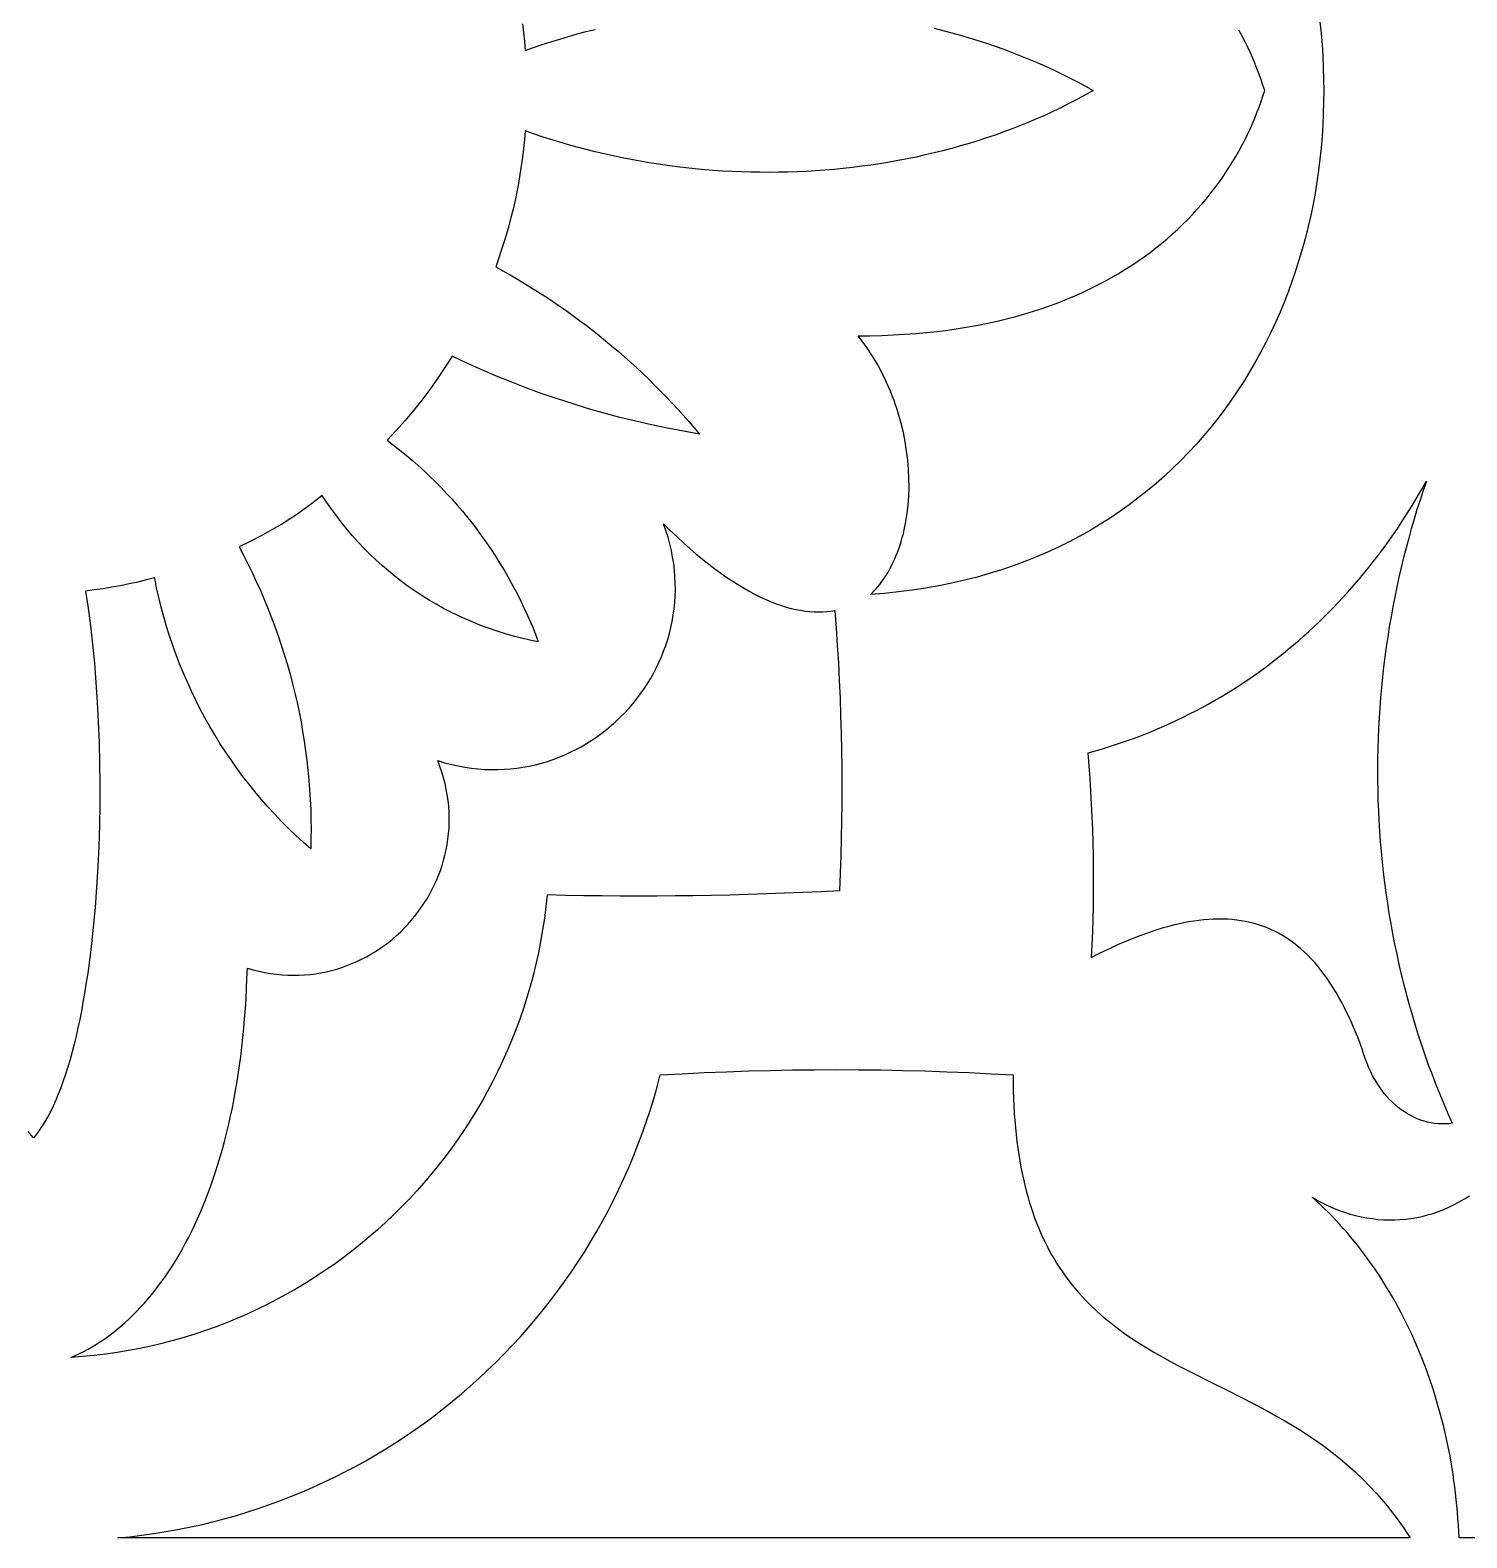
# Model space of a CAD drawing. Extents: x -4950 to -2150, y -1354 to 1346.
# Drawn here: x -3550.2 to -3401.8, y 871.6 to 1027.4 of the extents above; entities that cross this region are included whole.
import ezdxf

# ---------------------------------------------------------------- set-up
doc = ezdxf.new("R2010")
doc.units = 0
doc.layers.add('LAYER_1', color=18, linetype='CONTINUOUS')

msp = doc.modelspace()

# ---------------------------------------------------------------- linework, layer by layer
at = {"layer": 'LAYER_1'}
for points in [[(-3499.33, 1028.01), (-3499.22, 1027.1), (-3499.13, 1026.18), (-3499.05, 1025.27), (-3498.17, 1025.58), (-3497.28, 1025.88), (-3496.38, 1026.17), (-3495.48, 1026.45), (-3494.57, 1026.72), (-3493.66, 1026.97), (-3492.75, 1027.22), (-3491.83, 1027.45)], [(-3416.95, 1028.21), (-3416.83, 1027.04), (-3416.73, 1025.86), (-3416.65, 1024.68), (-3416.6, 1023.5), (-3416.57, 1022.31), (-3416.56, 1021.12), (-3416.57, 1019.94), (-3416.6, 1018.75), (-3416.65, 1017.57), (-3416.73, 1016.39), (-3416.83, 1015.21), (-3416.95, 1014.03), (-3417.09, 1012.86), (-3417.26, 1011.7), (-3417.45, 1010.54), (-3417.66, 1009.38), (-3417.9, 1008.23), (-3418.16, 1007.09), (-3418.44, 1005.96), (-3418.75, 1004.83), (-3419.08, 1003.71), (-3419.43, 1002.6), (-3419.81, 1001.49), (-3420.2, 1000.4), (-3420.62, 999.32), (-3421.07, 998.24), (-3421.54, 997.18), (-3422.03, 996.13), (-3422.54, 995.09), (-3423.08, 994.07), (-3423.63, 993.06), (-3424.22, 992.06), (-3424.82, 991.07), (-3425.45, 990.1), (-3426.1, 989.15), (-3426.78, 988.21), (-3427.47, 987.28), (-3428.19, 986.38), (-3428.94, 985.49), (-3429.7, 984.61), (-3430.49, 983.76), (-3431.3, 982.92), (-3432.14, 982.11), (-3433, 981.31), (-3433.88, 980.53), (-3434.78, 979.78), (-3435.71, 979.04), (-3436.66, 978.32), (-3437.63, 977.63), (-3438.63, 976.96), (-3439.65, 976.32), (-3440.69, 975.69), (-3441.75, 975.09), (-3442.84, 974.52), (-3443.95, 973.97), (-3445.08, 973.45), (-3446.24, 972.95), (-3447.42, 972.48), (-3448.62, 972.03), (-3449.85, 971.62), (-3451.1, 971.23), (-3452.37, 970.87), (-3453.66, 970.54), (-3454.98, 970.24), (-3456.32, 969.97), (-3457.68, 969.72), (-3459.07, 969.52), (-3460.48, 969.34), (-3461.91, 969.19), (-3463.36, 969.08), (-3463.12, 969.32), (-3462.87, 969.58), (-3462.64, 969.84), (-3462.42, 970.12), (-3462.2, 970.4), (-3461.99, 970.7), (-3461.79, 971.01), (-3461.59, 971.32), (-3461.4, 971.65), (-3461.23, 971.98), (-3461.06, 972.33), (-3460.89, 972.68), (-3460.74, 973.04), (-3460.59, 973.41), (-3460.45, 973.78), (-3460.32, 974.17), (-3460.2, 974.56), (-3460.09, 974.95), (-3459.98, 975.36), (-3459.89, 975.76), (-3459.72, 976.6), (-3459.59, 977.46), (-3459.49, 978.34), (-3459.42, 979.23), (-3459.39, 980.14), (-3459.4, 981.07), (-3459.44, 982), (-3459.52, 982.94), (-3459.64, 983.89), (-3459.79, 984.84), (-3459.98, 985.8), (-3460.21, 986.75), (-3460.33, 987.23), (-3460.47, 987.71), (-3460.62, 988.18), (-3460.78, 988.65), (-3460.94, 989.12), (-3461.12, 989.59), (-3461.3, 990.06), (-3461.5, 990.52), (-3461.71, 990.98), (-3461.92, 991.44), (-3462.15, 991.9), (-3462.38, 992.35), (-3462.63, 992.8), (-3462.89, 993.24), (-3463.15, 993.68), (-3463.43, 994.11), (-3463.71, 994.54), (-3464.01, 994.96), (-3464.32, 995.38), (-3464.64, 995.79), (-3463.41, 995.8), (-3462.2, 995.83), (-3461.01, 995.88), (-3459.85, 995.95), (-3458.7, 996.03), (-3457.58, 996.13), (-3456.47, 996.25), (-3455.39, 996.39), (-3454.33, 996.54), (-3453.29, 996.71), (-3452.26, 996.9), (-3451.26, 997.1), (-3450.28, 997.32), (-3449.31, 997.55), (-3448.37, 997.8), (-3447.44, 998.06), (-3446.54, 998.33), (-3445.65, 998.62), (-3444.78, 998.93), (-3443.93, 999.24), (-3443.1, 999.57), (-3442.28, 999.92), (-3441.49, 1000.27), (-3440.71, 1000.63), (-3439.95, 1001.01), (-3439.21, 1001.4), (-3438.49, 1001.8), (-3437.78, 1002.21), (-3437.09, 1002.63), (-3436.42, 1003.06), (-3435.76, 1003.5), (-3435.12, 1003.95), (-3434.5, 1004.4), (-3433.9, 1004.87), (-3433.31, 1005.34), (-3432.73, 1005.82), (-3432.18, 1006.31), (-3431.63, 1006.81), (-3431.11, 1007.31), (-3430.6, 1007.82), (-3430.11, 1008.34), (-3429.63, 1008.86), (-3429.16, 1009.38), (-3428.71, 1009.92), (-3428.28, 1010.45), (-3427.86, 1010.99), (-3427.45, 1011.54), (-3427.06, 1012.09), (-3426.69, 1012.64), (-3426.33, 1013.2), (-3425.98, 1013.76), (-3425.64, 1014.32), (-3425.32, 1014.88), (-3425.01, 1015.45), (-3424.72, 1016.01), (-3424.44, 1016.58), (-3424.17, 1017.15), (-3423.92, 1017.72), (-3423.68, 1018.29), (-3423.45, 1018.86), (-3423.23, 1019.42), (-3423.02, 1019.99), (-3422.83, 1020.56), (-3422.65, 1021.12), (-3422.83, 1021.69), (-3423.02, 1022.25), (-3423.23, 1022.82), (-3423.45, 1023.39), (-3423.68, 1023.96), (-3423.92, 1024.53), (-3424.17, 1025.1), (-3424.44, 1025.67), (-3424.72, 1026.23), (-3425.01, 1026.8), (-3425.32, 1027.37)], [(-3456.81, 1027.57), (-3455.89, 1027.34), (-3454.98, 1027.1), (-3454.07, 1026.85), (-3453.17, 1026.58), (-3452.27, 1026.3), (-3451.38, 1026.01), (-3450.49, 1025.71), (-3449.61, 1025.4), (-3448.74, 1025.07), (-3447.87, 1024.73), (-3447.01, 1024.38), (-3446.15, 1024.02), (-3445.3, 1023.64), (-3444.46, 1023.25), (-3443.63, 1022.85), (-3442.8, 1022.44), (-3441.99, 1022.01), (-3441.18, 1021.57), (-3440.38, 1021.12), (-3441.18, 1020.67), (-3441.99, 1020.23), (-3442.8, 1019.81), (-3443.63, 1019.39), (-3444.46, 1018.99), (-3445.3, 1018.6), (-3446.15, 1018.23), (-3447.01, 1017.86), (-3447.87, 1017.51), (-3448.74, 1017.17), (-3449.61, 1016.85), (-3450.49, 1016.53), (-3451.38, 1016.23), (-3452.27, 1015.94), (-3453.17, 1015.67), (-3454.07, 1015.4), (-3454.98, 1015.15), (-3455.89, 1014.91), (-3456.81, 1014.68), (-3457.73, 1014.47), (-3458.66, 1014.26), (-3459.59, 1014.07), (-3460.52, 1013.89), (-3461.45, 1013.73), (-3462.39, 1013.57), (-3463.34, 1013.43), (-3464.28, 1013.3), (-3465.23, 1013.18), (-3466.18, 1013.08), (-3467.13, 1012.98), (-3468.08, 1012.9), (-3469.04, 1012.83), (-3469.99, 1012.78), (-3470.95, 1012.73), (-3471.91, 1012.7), (-3472.87, 1012.68), (-3473.83, 1012.67), (-3474.79, 1012.68), (-3475.74, 1012.69), (-3476.7, 1012.72), (-3477.66, 1012.76), (-3478.62, 1012.81), (-3479.58, 1012.88), (-3480.53, 1012.95), (-3481.49, 1013.04), (-3482.44, 1013.14), (-3483.39, 1013.25), (-3484.34, 1013.38), (-3485.28, 1013.51), (-3486.23, 1013.66), (-3487.17, 1013.82), (-3488.11, 1013.99), (-3489.04, 1014.18), (-3489.97, 1014.37), (-3490.9, 1014.58), (-3491.83, 1014.8), (-3492.75, 1015.03), (-3493.66, 1015.27), (-3494.57, 1015.53), (-3495.48, 1015.8), (-3496.38, 1016.07), (-3497.28, 1016.36), (-3498.17, 1016.67), (-3499.05, 1016.98), (-3499.13, 1016.06), (-3499.22, 1015.15), (-3499.33, 1014.24), (-3499.45, 1013.34), (-3499.59, 1012.44), (-3499.74, 1011.54), (-3499.91, 1010.65), (-3500.09, 1009.77), (-3500.29, 1008.89), (-3500.51, 1008.02), (-3500.74, 1007.15), (-3500.98, 1006.29), (-3501.24, 1005.44), (-3501.51, 1004.59), (-3501.79, 1003.75), (-3502.09, 1002.92), (-3501.34, 1002.5), (-3500.59, 1002.08), (-3499.85, 1001.65), (-3499.12, 1001.21), (-3498.39, 1000.76), (-3497.66, 1000.31), (-3496.94, 999.84), (-3496.23, 999.37), (-3495.52, 998.89), (-3494.82, 998.4), (-3494.13, 997.9), (-3493.44, 997.39), (-3492.75, 996.88), (-3492.08, 996.36), (-3491.41, 995.83), (-3490.74, 995.29), (-3490.08, 994.74), (-3489.43, 994.19), (-3488.79, 993.63), (-3488.15, 993.06), (-3487.52, 992.48), (-3486.89, 991.89), (-3486.28, 991.3), (-3485.67, 990.7), (-3485.06, 990.09), (-3484.47, 989.48), (-3483.88, 988.86), (-3483.29, 988.23), (-3482.72, 987.59), (-3482.15, 986.95), (-3481.59, 986.3), (-3481.04, 985.64), (-3482.7, 985.93), (-3484.35, 986.24), (-3485.99, 986.59), (-3487.63, 986.96), (-3489.26, 987.37), (-3490.88, 987.8), (-3492.5, 988.26), (-3494.1, 988.75), (-3495.7, 989.27), (-3497.29, 989.81), (-3498.86, 990.39), (-3500.43, 990.99), (-3501.99, 991.62), (-3503.53, 992.28), (-3505.07, 992.96), (-3506.59, 993.68), (-3507.33, 992.51), (-3508.1, 991.37), (-3508.89, 990.25), (-3509.72, 989.15), (-3510.57, 988.08), (-3511.45, 987.03), (-3512.36, 986), (-3513.3, 985), (-3512.64, 984.5), (-3511.99, 983.99), (-3511.35, 983.47), (-3510.72, 982.94), (-3510.1, 982.39), (-3509.49, 981.84), (-3508.89, 981.27), (-3508.3, 980.7), (-3507.72, 980.11), (-3507.16, 979.52), (-3506.6, 978.91), (-3506.06, 978.3), (-3505.53, 977.67), (-3505, 977.04), (-3504.49, 976.39), (-3504, 975.74), (-3503.51, 975.08), (-3503.03, 974.41), (-3502.57, 973.73), (-3502.12, 973.04), (-3501.68, 972.35), (-3501.25, 971.65), (-3500.84, 970.94), (-3500.44, 970.22), (-3500.05, 969.49), (-3499.67, 968.76), (-3499.31, 968.01), (-3498.96, 967.27), (-3498.62, 966.51), (-3498.3, 965.75), (-3497.99, 964.98), (-3497.69, 964.2), (-3498.55, 964.37), (-3499.41, 964.57), (-3500.25, 964.78), (-3501.09, 965.02), (-3501.92, 965.27), (-3502.74, 965.55), (-3503.56, 965.85), (-3504.36, 966.17), (-3505.16, 966.51), (-3505.94, 966.86), (-3506.71, 967.24), (-3507.48, 967.64), (-3508.23, 968.06), (-3508.97, 968.49), (-3509.7, 968.95), (-3510.42, 969.42), (-3511.13, 969.91), (-3511.82, 970.42), (-3512.5, 970.95), (-3513.17, 971.5), (-3513.82, 972.06), (-3514.46, 972.64), (-3515.09, 973.23), (-3515.7, 973.85), (-3516.29, 974.47), (-3516.87, 975.12), (-3517.43, 975.78), (-3517.98, 976.46), (-3518.51, 977.15), (-3519.02, 977.86), (-3519.52, 978.58), (-3520, 979.31), (-3520.49, 978.92), (-3520.99, 978.53), (-3521.5, 978.15), (-3522.01, 977.78), (-3522.53, 977.42), (-3523.06, 977.07), (-3523.59, 976.72), (-3524.12, 976.38), (-3524.67, 976.06), (-3525.21, 975.74), (-3526.32, 975.12), (-3527.45, 974.53), (-3528.59, 973.98), (-3528.12, 973.08), (-3527.65, 972.17), (-3527.21, 971.26), (-3526.78, 970.34), (-3526.36, 969.42), (-3525.96, 968.48), (-3525.58, 967.55), (-3525.21, 966.61), (-3524.86, 965.66), (-3524.52, 964.7), (-3524.2, 963.75), (-3523.89, 962.78), (-3523.61, 961.81), (-3523.33, 960.84), (-3523.07, 959.86), (-3522.83, 958.88), (-3522.61, 957.9), (-3522.4, 956.91), (-3522.2, 955.92), (-3522.03, 954.92), (-3521.87, 953.93), (-3521.72, 952.93), (-3521.6, 951.92), (-3521.48, 950.92), (-3521.39, 949.91), (-3521.31, 948.9), (-3521.25, 947.88), (-3521.2, 946.87), (-3521.17, 945.85), (-3521.16, 944.84), (-3521.17, 943.82), (-3521.19, 942.8), (-3521.97, 943.49), (-3522.73, 944.19), (-3523.48, 944.91), (-3524.21, 945.64), (-3524.92, 946.39), (-3525.62, 947.15), (-3526.3, 947.92), (-3526.96, 948.71), (-3527.6, 949.51), (-3528.23, 950.32), (-3528.84, 951.14), (-3529.43, 951.98), (-3530.01, 952.83), (-3530.57, 953.69), (-3531.1, 954.56), (-3531.62, 955.44), (-3532.13, 956.33), (-3532.61, 957.24), (-3533.07, 958.15), (-3533.52, 959.07), (-3533.94, 960), (-3534.35, 960.95), (-3534.74, 961.9), (-3535.1, 962.85), (-3535.45, 963.82), (-3535.78, 964.79), (-3536.08, 965.78), (-3536.37, 966.77), (-3536.64, 967.76), (-3536.88, 968.77), (-3537.11, 969.77), (-3537.31, 970.79), (-3538.19, 970.57), (-3539.06, 970.36), (-3539.95, 970.16), (-3540.84, 969.98), (-3541.74, 969.82), (-3542.64, 969.67), (-3543.55, 969.54), (-3544.46, 969.43), (-3544.19, 967.66), (-3543.95, 965.83), (-3543.73, 963.94), (-3543.54, 961.99), (-3543.38, 959.99), (-3543.24, 957.95), (-3543.14, 955.88), (-3543.06, 953.77), (-3543.01, 951.65), (-3542.99, 949.51), (-3542.99, 947.37), (-3543.03, 945.22), (-3543.1, 943.08), (-3543.19, 940.95), (-3543.32, 938.83), (-3543.47, 936.75), (-3543.66, 934.7), (-3543.88, 932.69), (-3544.13, 930.72), (-3544.26, 929.76), (-3544.41, 928.81), (-3544.56, 927.87), (-3544.72, 926.95), (-3544.88, 926.05), (-3545.06, 925.17), (-3545.24, 924.3), (-3545.44, 923.45), (-3545.64, 922.62), (-3545.85, 921.82), (-3546.06, 921.03), (-3546.29, 920.27), (-3546.52, 919.53), (-3546.76, 918.82), (-3547.01, 918.13), (-3547.27, 917.47), (-3547.54, 916.83), (-3547.81, 916.22), (-3548.09, 915.64), (-3548.39, 915.09), (-3548.69, 914.57), (-3549, 914.08), (-3549.31, 913.62), (-3549.64, 913.19), (-3549.84, 912.96), (-3550.04, 913.19), (-3550.37, 913.62)], [(-3352.66, 871.63), (-3402.58, 871.64), (-3402.61, 872.3), (-3402.64, 872.96), (-3402.69, 873.62), (-3402.74, 874.28), (-3402.79, 874.93), (-3402.86, 875.59), (-3402.93, 876.24), (-3403.01, 876.89), (-3403.1, 877.53), (-3403.19, 878.18), (-3403.29, 878.82), (-3403.4, 879.46), (-3403.51, 880.1), (-3403.64, 880.73), (-3403.9, 881.99), (-3404.19, 883.23), (-3404.51, 884.47), (-3404.86, 885.69), (-3405.23, 886.89), (-3405.62, 888.08), (-3406.05, 889.25), (-3406.5, 890.41), (-3406.97, 891.55), (-3407.47, 892.67), (-3408, 893.77), (-3408.27, 894.32), (-3408.55, 894.86), (-3408.83, 895.39), (-3409.12, 895.92), (-3409.41, 896.44), (-3409.72, 896.96), (-3410.02, 897.47), (-3410.34, 897.98), (-3410.65, 898.48), (-3410.98, 898.98), (-3411.31, 899.47), (-3411.65, 899.95), (-3411.99, 900.43), (-3412.33, 900.9), (-3412.69, 901.36), (-3413.04, 901.82), (-3413.41, 902.28), (-3413.78, 902.72), (-3414.15, 903.16), (-3414.53, 903.59), (-3414.92, 904.02), (-3415.31, 904.44), (-3415.7, 904.85), (-3416.11, 905.26), (-3416.51, 905.66), (-3416.92, 906.05), (-3417.34, 906.43), (-3417.76, 906.81), (-3417.21, 906.49), (-3416.66, 906.2), (-3416.1, 905.93), (-3415.54, 905.69), (-3414.97, 905.46), (-3414.4, 905.26), (-3413.83, 905.08), (-3413.26, 904.93), (-3412.68, 904.79), (-3412.11, 904.68), (-3411.53, 904.6), (-3410.95, 904.53), (-3410.38, 904.49), (-3409.8, 904.47), (-3409.22, 904.47), (-3408.65, 904.5), (-3408.08, 904.55), (-3407.51, 904.62), (-3406.94, 904.72), (-3406.38, 904.84), (-3405.82, 904.98), (-3405.26, 905.15), (-3404.71, 905.34), (-3404.16, 905.55), (-3403.62, 905.79), (-3403.08, 906.05), (-3402.55, 906.33), (-3402.02, 906.64), (-3401.5, 906.97)]]:
    msp.add_lwpolyline(points, dxfattribs=at)
for points in [[(-3405.95, 980.76), (-3406.28, 979.8), (-3406.6, 978.82), (-3406.92, 977.84), (-3407.22, 976.86), (-3407.51, 975.87), (-3407.78, 974.88), (-3408.05, 973.88), (-3408.31, 972.88), (-3408.55, 971.87), (-3408.79, 970.85), (-3409.01, 969.84), (-3409.22, 968.82), (-3409.42, 967.79), (-3409.6, 966.77), (-3409.78, 965.73), (-3409.94, 964.7), (-3410.1, 963.66), (-3410.24, 962.62), (-3410.37, 961.58), (-3410.48, 960.53), (-3410.59, 959.48), (-3410.68, 958.43), (-3410.76, 957.38), (-3410.83, 956.32), (-3410.89, 955.27), (-3410.94, 954.21), (-3410.97, 953.15), (-3410.99, 952.09), (-3411, 951.03), (-3411, 949.96), (-3410.98, 948.9), (-3410.95, 947.83), (-3410.91, 946.77), (-3410.86, 945.7), (-3410.8, 944.64), (-3410.72, 943.57), (-3410.63, 942.51), (-3410.52, 941.44), (-3410.41, 940.38), (-3410.28, 939.32), (-3410.14, 938.25), (-3409.98, 937.19), (-3409.82, 936.13), (-3409.64, 935.07), (-3409.45, 934.02), (-3409.24, 932.96), (-3409.02, 931.91), (-3408.79, 930.86), (-3408.55, 929.81), (-3408.29, 928.76), (-3408.02, 927.72), (-3407.73, 926.68), (-3407.43, 925.64), (-3407.12, 924.6), (-3406.8, 923.57), (-3406.46, 922.54), (-3406.11, 921.52), (-3405.75, 920.5), (-3405.37, 919.48), (-3404.98, 918.47), (-3404.57, 917.46), (-3404.15, 916.45), (-3403.72, 915.45), (-3403.27, 914.46), (-3403.64, 914.41), (-3404.01, 914.39), (-3404.38, 914.39), (-3404.75, 914.4), (-3405.11, 914.44), (-3405.47, 914.5), (-3405.83, 914.58), (-3406.19, 914.67), (-3406.54, 914.78), (-3406.89, 914.92), (-3407.23, 915.07), (-3407.57, 915.24), (-3407.9, 915.42), (-3408.22, 915.63), (-3408.54, 915.85), (-3408.86, 916.09), (-3409.16, 916.35), (-3409.46, 916.62), (-3409.75, 916.91), (-3410.03, 917.21), (-3410.3, 917.53), (-3410.56, 917.86), (-3410.81, 918.21), (-3411.05, 918.58), (-3411.28, 918.96), (-3411.5, 919.35), (-3411.7, 919.76), (-3411.9, 920.18), (-3412.08, 920.62), (-3412.24, 921.07), (-3412.4, 921.53), (-3412.54, 922), (-3412.79, 922.68), (-3413.04, 923.34), (-3413.3, 923.98), (-3413.57, 924.61), (-3413.84, 925.21), (-3414.12, 925.8), (-3414.4, 926.37), (-3414.69, 926.92), (-3414.98, 927.45), (-3415.28, 927.97), (-3415.58, 928.46), (-3415.89, 928.94), (-3416.21, 929.41), (-3416.53, 929.85), (-3416.85, 930.28), (-3417.18, 930.69), (-3417.52, 931.08), (-3417.87, 931.46), (-3418.21, 931.82), (-3418.57, 932.16), (-3418.93, 932.48), (-3419.3, 932.79), (-3419.67, 933.08), (-3420.05, 933.36), (-3420.43, 933.61), (-3420.83, 933.85), (-3421.22, 934.08), (-3421.63, 934.29), (-3422.03, 934.48), (-3422.45, 934.66), (-3422.87, 934.82), (-3423.3, 934.96), (-3423.73, 935.09), (-3424.18, 935.2), (-3424.62, 935.3), (-3425.08, 935.38), (-3425.54, 935.44), (-3426, 935.49), (-3426.48, 935.52), (-3426.96, 935.54), (-3427.44, 935.55), (-3427.94, 935.53), (-3428.44, 935.51), (-3428.94, 935.46), (-3429.46, 935.41), (-3429.98, 935.34), (-3430.5, 935.25), (-3431.04, 935.15), (-3431.58, 935.03), (-3432.12, 934.9), (-3432.68, 934.75), (-3433.24, 934.59), (-3433.81, 934.42), (-3434.39, 934.23), (-3434.97, 934.03), (-3435.56, 933.81), (-3436.16, 933.58), (-3436.76, 933.34), (-3437.37, 933.08), (-3437.99, 932.81), (-3438.62, 932.52), (-3439.25, 932.22), (-3439.89, 931.91), (-3440.54, 931.58), (-3440.48, 932.9), (-3440.42, 934.22), (-3440.38, 935.54), (-3440.35, 936.87), (-3440.33, 938.19), (-3440.33, 939.51), (-3440.33, 940.83), (-3440.35, 942.16), (-3440.38, 943.48), (-3440.41, 944.8), (-3440.46, 946.12), (-3440.53, 947.44), (-3440.6, 948.76), (-3440.68, 950.08), (-3440.78, 951.39), (-3440.89, 952.71), (-3440.14, 952.92), (-3439.41, 953.14), (-3438.68, 953.36), (-3437.96, 953.6), (-3437.24, 953.84), (-3436.53, 954.09), (-3435.82, 954.35), (-3435.12, 954.62), (-3434.43, 954.9), (-3433.74, 955.19), (-3433.06, 955.48), (-3432.39, 955.78), (-3431.72, 956.09), (-3431.06, 956.41), (-3430.41, 956.74), (-3429.76, 957.07), (-3429.11, 957.41), (-3428.48, 957.76), (-3427.85, 958.12), (-3427.22, 958.48), (-3426.6, 958.85), (-3425.99, 959.23), (-3425.39, 959.62), (-3424.79, 960.01), (-3424.19, 960.41), (-3423.61, 960.82), (-3423.03, 961.23), (-3422.45, 961.65), (-3421.88, 962.08), (-3421.32, 962.52), (-3420.77, 962.96), (-3420.22, 963.41), (-3419.67, 963.86), (-3419.14, 964.32), (-3418.61, 964.79), (-3418.08, 965.26), (-3417.56, 965.74), (-3417.05, 966.23), (-3416.55, 966.72), (-3416.05, 967.22), (-3415.55, 967.72), (-3415.07, 968.23), (-3414.59, 968.75), (-3414.11, 969.27), (-3413.64, 969.79), (-3413.18, 970.33), (-3412.73, 970.86), (-3412.28, 971.41), (-3411.83, 971.96), (-3411.4, 972.51), (-3410.97, 973.07), (-3410.54, 973.63), (-3410.12, 974.2), (-3409.71, 974.77), (-3409.31, 975.35), (-3408.91, 975.94), (-3408.13, 977.12), (-3407.38, 978.31), (-3406.65, 979.53)], [(-3484.74, 976.37), (-3484.05, 975.69), (-3483.36, 975.04), (-3482.69, 974.41), (-3482.02, 973.82), (-3481.37, 973.25), (-3480.72, 972.72), (-3480.08, 972.21), (-3479.45, 971.72), (-3478.83, 971.27), (-3478.21, 970.84), (-3477.61, 970.44), (-3477.02, 970.06), (-3476.43, 969.71), (-3475.85, 969.39), (-3475.28, 969.08), (-3474.73, 968.81), (-3474.18, 968.56), (-3473.64, 968.33), (-3473.1, 968.12), (-3472.58, 967.94), (-3472.07, 967.78), (-3471.57, 967.64), (-3471.07, 967.53), (-3470.59, 967.44), (-3470.11, 967.36), (-3469.65, 967.31), (-3469.19, 967.28), (-3468.74, 967.27), (-3468.31, 967.28), (-3467.88, 967.31), (-3467.46, 967.35), (-3467.05, 967.42), (-3466.92, 965.61), (-3466.8, 963.81), (-3466.69, 962), (-3466.6, 960.19), (-3466.52, 958.38), (-3466.46, 956.57), (-3466.41, 954.76), (-3466.37, 952.95), (-3466.35, 951.14), (-3466.34, 949.33), (-3466.35, 947.52), (-3466.37, 945.71), (-3466.4, 943.9), (-3466.45, 942.09), (-3466.51, 940.28), (-3466.58, 938.47), (-3468.47, 938.37), (-3470.36, 938.28), (-3472.24, 938.21), (-3474.13, 938.14), (-3476.01, 938.08), (-3477.9, 938.02), (-3479.79, 937.98), (-3481.68, 937.95), (-3483.56, 937.93), (-3485.45, 937.92), (-3487.34, 937.91), (-3489.22, 937.92), (-3491.11, 937.93), (-3493, 937.96), (-3494.89, 937.99), (-3496.77, 938.04), (-3496.9, 936.82), (-3497.06, 935.62), (-3497.24, 934.42), (-3497.45, 933.23), (-3497.68, 932.06), (-3497.94, 930.89), (-3498.23, 929.73), (-3498.54, 928.58), (-3498.87, 927.45), (-3499.23, 926.32), (-3499.61, 925.21), (-3500.02, 924.11), (-3500.45, 923.02), (-3500.9, 921.94), (-3501.38, 920.88), (-3501.87, 919.83), (-3502.39, 918.79), (-3502.94, 917.77), (-3503.5, 916.75), (-3504.08, 915.76), (-3504.69, 914.78), (-3505.31, 913.81), (-3505.96, 912.86), (-3506.63, 911.92), (-3507.31, 911), (-3508.02, 910.09), (-3508.74, 909.2), (-3509.48, 908.33), (-3510.24, 907.47), (-3511.02, 906.63), (-3511.82, 905.81), (-3512.63, 905), (-3513.46, 904.22), (-3514.31, 903.45), (-3515.18, 902.7), (-3516.06, 901.96), (-3516.95, 901.25), (-3517.86, 900.56), (-3518.79, 899.88), (-3519.73, 899.23), (-3520.69, 898.6), (-3521.66, 897.98), (-3522.64, 897.39), (-3523.64, 896.82), (-3524.65, 896.27), (-3525.68, 895.74), (-3526.71, 895.24), (-3527.76, 894.75), (-3528.82, 894.29), (-3529.89, 893.85), (-3530.98, 893.44), (-3532.07, 893.04), (-3533.18, 892.67), (-3534.3, 892.33), (-3535.42, 892.01), (-3536.56, 891.71), (-3537.7, 891.44), (-3538.86, 891.2), (-3540.02, 890.98), (-3541.2, 890.78), (-3542.38, 890.61), (-3543.56, 890.47), (-3544.76, 890.35), (-3545.96, 890.27), (-3545.52, 890.46), (-3545.08, 890.67), (-3544.64, 890.89), (-3544.2, 891.12), (-3543.77, 891.37), (-3543.33, 891.63), (-3542.9, 891.91), (-3542.48, 892.2), (-3542.06, 892.5), (-3541.64, 892.82), (-3541.22, 893.15), (-3540.81, 893.49), (-3540.4, 893.85), (-3539.99, 894.22), (-3539.59, 894.6), (-3539.19, 895), (-3538.8, 895.41), (-3538.41, 895.84), (-3538.03, 896.28), (-3537.65, 896.73), (-3537.27, 897.2), (-3536.91, 897.68), (-3536.54, 898.18), (-3536.18, 898.68), (-3535.83, 899.21), (-3535.48, 899.74), (-3535.14, 900.29), (-3534.8, 900.86), (-3534.47, 901.43), (-3534.15, 902.03), (-3533.83, 902.63), (-3533.51, 903.25), (-3533.21, 903.88), (-3532.91, 904.53), (-3532.62, 905.19), (-3532.33, 905.87), (-3532.06, 906.56), (-3531.78, 907.26), (-3531.52, 907.98), (-3531.27, 908.71), (-3531.02, 909.45), (-3530.78, 910.21), (-3530.54, 910.98), (-3530.32, 911.77), (-3530.1, 912.57), (-3529.9, 913.39), (-3529.7, 914.22), (-3529.51, 915.06), (-3529.32, 915.92), (-3529.15, 916.79), (-3528.99, 917.67), (-3528.83, 918.57), (-3528.69, 919.49), (-3528.55, 920.42), (-3528.42, 921.36), (-3528.31, 922.31), (-3528.2, 923.29), (-3528.1, 924.27), (-3528.02, 925.27), (-3527.94, 926.28), (-3527.88, 927.31), (-3527.82, 928.35), (-3527.78, 929.41), (-3527.74, 930.48), (-3527.14, 930.3), (-3526.54, 930.15), (-3525.93, 930.03), (-3525.34, 929.93), (-3524.74, 929.85), (-3524.15, 929.79), (-3523.56, 929.76), (-3522.98, 929.74), (-3522.4, 929.75), (-3521.83, 929.78), (-3521.26, 929.83), (-3520.69, 929.9), (-3520.14, 930), (-3519.59, 930.11), (-3519.04, 930.24), (-3518.51, 930.38), (-3517.98, 930.55), (-3517.45, 930.74), (-3516.94, 930.94), (-3516.44, 931.16), (-3515.94, 931.39), (-3515.45, 931.65), (-3514.98, 931.91), (-3514.51, 932.2), (-3514.05, 932.5), (-3513.61, 932.81), (-3513.17, 933.14), (-3512.75, 933.48), (-3512.33, 933.84), (-3511.93, 934.21), (-3511.55, 934.59), (-3511.17, 934.99), (-3510.81, 935.4), (-3510.46, 935.81), (-3510.13, 936.25), (-3509.81, 936.69), (-3509.5, 937.14), (-3509.21, 937.6), (-3508.94, 938.07), (-3508.68, 938.55), (-3508.43, 939.04), (-3508.2, 939.54), (-3507.99, 940.05), (-3507.8, 940.57), (-3507.62, 941.09), (-3507.47, 941.62), (-3507.33, 942.15), (-3507.2, 942.7), (-3507.1, 943.24), (-3507.02, 943.8), (-3506.95, 944.36), (-3506.91, 944.92), (-3506.89, 945.49), (-3506.88, 946.06), (-3506.9, 946.64), (-3506.94, 947.22), (-3507, 947.8), (-3507.09, 948.38), (-3507.19, 948.97), (-3507.32, 949.55), (-3507.47, 950.14), (-3507.65, 950.73), (-3507.85, 951.32), (-3508.07, 951.91), (-3507.37, 951.7), (-3506.67, 951.52), (-3505.98, 951.37), (-3505.29, 951.24), (-3504.6, 951.14), (-3503.92, 951.06), (-3503.24, 951.01), (-3502.56, 950.99), (-3501.89, 950.99), (-3501.23, 951.02), (-3500.57, 951.06), (-3499.91, 951.14), (-3499.27, 951.23), (-3498.63, 951.35), (-3497.99, 951.49), (-3497.37, 951.65), (-3496.75, 951.83), (-3496.14, 952.04), (-3495.54, 952.26), (-3494.96, 952.51), (-3494.38, 952.77), (-3493.81, 953.05), (-3493.25, 953.35), (-3492.7, 953.67), (-3492.16, 954.01), (-3491.64, 954.37), (-3491.13, 954.74), (-3490.63, 955.13), (-3490.15, 955.53), (-3489.67, 955.95), (-3489.22, 956.39), (-3488.77, 956.83), (-3488.34, 957.3), (-3487.93, 957.78), (-3487.53, 958.27), (-3487.15, 958.77), (-3486.79, 959.29), (-3486.44, 959.82), (-3486.11, 960.36), (-3485.8, 960.91), (-3485.51, 961.47), (-3485.23, 962.04), (-3484.97, 962.63), (-3484.74, 963.22), (-3484.52, 963.82), (-3484.32, 964.43), (-3484.15, 965.05), (-3483.99, 965.67), (-3483.86, 966.3), (-3483.75, 966.94), (-3483.66, 967.59), (-3483.59, 968.24), (-3483.55, 968.9), (-3483.53, 969.56), (-3483.54, 970.23), (-3483.57, 970.9), (-3483.62, 971.58), (-3483.7, 972.25), (-3483.81, 972.94), (-3483.94, 973.62), (-3484.1, 974.31), (-3484.28, 974.99), (-3484.5, 975.68)], [(-3485.1, 919.44), (-3482.82, 919.57), (-3480.54, 919.69), (-3478.26, 919.78), (-3475.99, 919.86), (-3473.71, 919.92), (-3471.43, 919.97), (-3469.15, 919.99), (-3466.87, 920), (-3464.59, 919.99), (-3462.31, 919.97), (-3460.03, 919.92), (-3457.75, 919.86), (-3455.47, 919.78), (-3453.19, 919.69), (-3450.92, 919.57), (-3448.64, 919.44), (-3448.63, 918.62), (-3448.62, 917.81), (-3448.6, 917.01), (-3448.56, 916.24), (-3448.52, 915.47), (-3448.46, 914.73), (-3448.4, 914), (-3448.33, 913.28), (-3448.25, 912.58), (-3448.16, 911.89), (-3448.06, 911.22), (-3447.95, 910.56), (-3447.84, 909.92), (-3447.71, 909.28), (-3447.58, 908.67), (-3447.44, 908.06), (-3447.29, 907.47), (-3447.13, 906.89), (-3446.97, 906.33), (-3446.79, 905.77), (-3446.61, 905.23), (-3446.42, 904.7), (-3446.23, 904.18), (-3446.02, 903.68), (-3445.81, 903.18), (-3445.6, 902.7), (-3445.37, 902.23), (-3445.14, 901.76), (-3444.9, 901.31), (-3444.66, 900.87), (-3444.41, 900.44), (-3444.15, 900.01), (-3443.89, 899.6), (-3443.62, 899.2), (-3443.34, 898.8), (-3443.06, 898.42), (-3442.77, 898.04), (-3442.48, 897.67), (-3441.88, 896.96), (-3441.25, 896.28), (-3440.61, 895.63), (-3439.95, 895), (-3439.26, 894.4), (-3438.56, 893.83), (-3437.85, 893.28), (-3437.12, 892.74), (-3436.37, 892.23), (-3435.61, 891.73), (-3434.84, 891.25), (-3434.05, 890.79), (-3433.25, 890.33), (-3432.45, 889.89), (-3431.63, 889.45), (-3429.98, 888.6), (-3428.3, 887.76), (-3426.61, 886.92), (-3424.9, 886.06), (-3423.19, 885.17), (-3422.34, 884.71), (-3421.49, 884.24), (-3420.64, 883.76), (-3419.8, 883.26), (-3418.96, 882.74), (-3418.13, 882.2), (-3417.31, 881.64), (-3416.49, 881.06), (-3415.68, 880.45), (-3414.88, 879.82), (-3414.09, 879.15), (-3413.32, 878.46), (-3412.56, 877.74), (-3411.81, 876.98), (-3411.07, 876.19), (-3410.35, 875.36), (-3410, 874.93), (-3409.65, 874.49), (-3409.3, 874.04), (-3408.96, 873.58), (-3408.62, 873.11), (-3408.29, 872.63), (-3407.96, 872.14), (-3407.64, 871.64), (-3541.12, 871.63), (-3539.88, 871.75), (-3538.63, 871.9), (-3537.4, 872.07), (-3536.17, 872.27), (-3534.95, 872.49), (-3533.74, 872.73), (-3532.53, 872.99), (-3531.33, 873.28), (-3530.14, 873.59), (-3528.96, 873.92), (-3527.78, 874.28), (-3526.62, 874.66), (-3525.46, 875.06), (-3524.32, 875.48), (-3523.18, 875.92), (-3522.06, 876.38), (-3520.94, 876.87), (-3519.83, 877.37), (-3518.74, 877.9), (-3517.66, 878.44), (-3516.58, 879.01), (-3515.52, 879.6), (-3514.48, 880.2), (-3513.44, 880.83), (-3512.42, 881.47), (-3511.4, 882.14), (-3510.41, 882.82), (-3509.42, 883.52), (-3508.45, 884.24), (-3507.49, 884.98), (-3506.55, 885.74), (-3505.62, 886.51), (-3504.71, 887.3), (-3503.81, 888.11), (-3502.92, 888.94), (-3502.05, 889.78), (-3501.2, 890.64), (-3500.36, 891.52), (-3499.54, 892.41), (-3498.74, 893.32), (-3497.95, 894.25), (-3497.18, 895.19), (-3496.42, 896.14), (-3495.69, 897.11), (-3494.97, 898.1), (-3494.27, 899.1), (-3493.59, 900.12), (-3492.93, 901.15), (-3492.28, 902.2), (-3491.66, 903.25), (-3491.06, 904.33), (-3490.47, 905.41), (-3489.91, 906.51), (-3489.36, 907.63), (-3488.84, 908.75), (-3488.34, 909.89), (-3487.85, 911.05), (-3487.39, 912.21), (-3486.95, 913.39), (-3486.54, 914.57), (-3486.14, 915.77), (-3485.77, 916.98), (-3485.42, 918.21)]]:
    msp.add_lwpolyline(points, close=True, dxfattribs=at)

doc.saveas('drawing.dxf')
